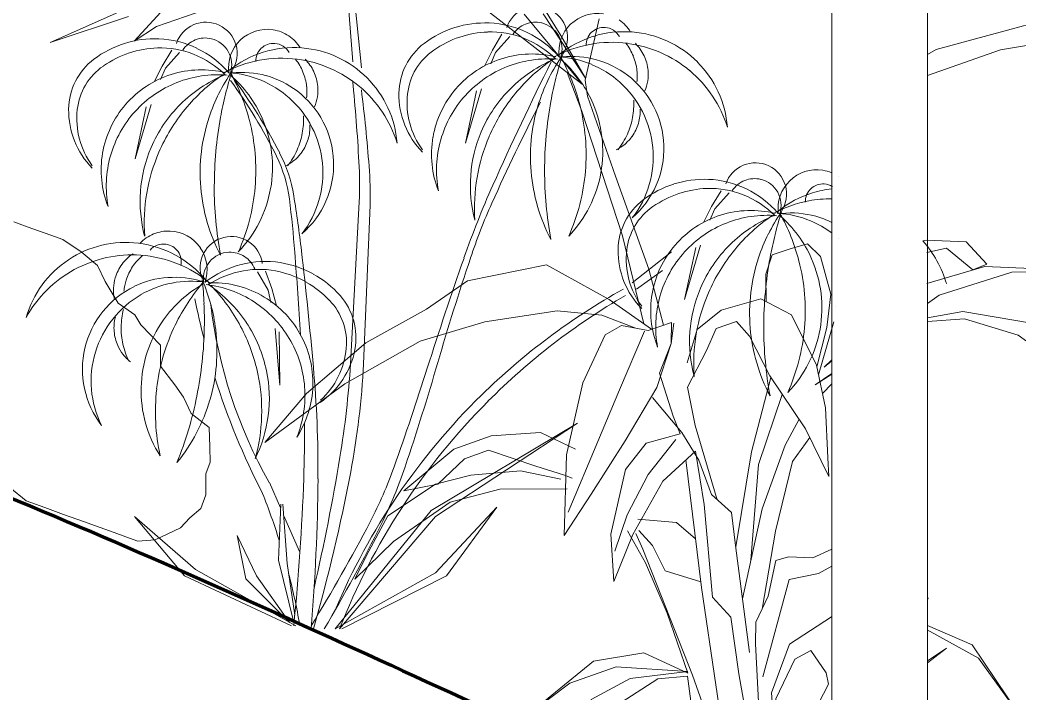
# Model space of a CAD drawing. Header units: millimetres. Extents: x 0 to 77.1, y -22.3 to 58.9.
# Drawn here: x 11.41 to 12.546, y -9.793 to -9.027 of the extents above; entities that cross this region are included whole.
import ezdxf

# ---------------------------------------------------------------- set-up
doc = ezdxf.new("R2010")
doc.units = ezdxf.units.MM
doc.linetypes.add('0', pattern=[0])
for name, color, linetype, lineweight in [('0.1normal', 7, 'Continuous', 15), ('01 TERRENO', 7, 'Continuous', 140), ('01 Vegetacion 2', 253, 'Continuous', 9), ('01 Vegetación 1', 251, 'Continuous', 9)]:
    doc.layers.add(name, color=color, linetype=linetype, lineweight=lineweight)

msp = doc.modelspace()

# ---------------------------------------------------------------- linework, layer by layer
at = {"layer": '0.1normal'}
for p, q in [((12.4418, -10.0333), (12.4418, -5.7958)), ((12.3329, -10.0333), (12.3329, -5.8256))]:
    msp.add_line(p, q, dxfattribs=at)
at = {"layer": '01 TERRENO'}
msp.add_spline([(2.0349, -6.7194), (2.587, -6.8733), (3.0603, -6.8996), (4.6612, -6.9971), (5.3035, -7.166), (6.1035, -7.3575), (6.4341, -7.4476), (6.7433, -7.6096), (7.3255, -8.1651), (7.7064, -8.4166), (8.7146, -8.582), (9.6013, -8.8878), (10.5403, -9.2488), (11.4492, -9.5917), (12.322, -9.9827), (13.562, -10.4339), (14.1158, -10.6023)], degree=3, dxfattribs=at)
at = {"layer": '01 Vegetacion 2', "linetype": '0'}
for p, q in [((11.7881, -9.0743), (11.7831, -9.0069)), ((11.7905, -9.0069), (11.798, -9.0814)), ((11.6074, -9.0321), (11.6074, -9.0321)), ((11.6364, -9.0327), (11.6364, -9.0327)), ((11.9434, -9.0302), (11.9434, -9.0302)), ((11.9847, -9.0314), (11.9847, -9.0314)), ((12.003, -9.0302), (12.003, -9.0302)), ((12.0359, -9.0317), (12.0359, -9.0317)), ((11.6978, -9.0379), (11.6978, -9.0379)), ((11.9042, -9.0354), (11.9042, -9.0354)), ((11.9416, -9.0405), (11.9416, -9.0405)), ((11.9578, -9.0431), (11.947, -9.0611)), ((11.9578, -9.0431), (11.9578, -9.0431)), ((11.9633, -9.0353), (11.9633, -9.0353)), ((11.9705, -9.0431), (11.9705, -9.0431)), ((11.9866, -9.041), (11.9866, -9.041)), ((12.031, -9.0372), (12.031, -9.0372)), ((12.0598, -9.0409), (12.0598, -9.0409)), ((12.0752, -9.0353), (12.0752, -9.0353)), ((12.0847, -9.0384), (12.0847, -9.0384)), ((12.1041, -9.0405), (12.1041, -9.0405)), ((12.1059, -9.0405), (12.1059, -9.0405)), ((11.5285, -9.0535), (11.5285, -9.0535)), ((11.5677, -9.0482), (11.5677, -9.0482)), ((11.5876, -9.0534), (11.5876, -9.0534)), ((11.609, -9.0495), (11.609, -9.0495)), ((11.6273, -9.0482), (11.6273, -9.0482)), ((11.6554, -9.0552), (11.6554, -9.0552)), ((11.6602, -9.0498), (11.6602, -9.0498)), ((11.6996, -9.0534), (11.6996, -9.0534)), ((11.7154, -9.0448), (11.7154, -9.0448)), ((11.8693, -9.0534), (11.8693, -9.0534)), ((11.9098, -9.0463), (11.9098, -9.0463)), ((11.9669, -9.0456), (11.9506, -9.0637)), ((11.9669, -9.0456), (11.9669, -9.0456)), ((11.9828, -9.0476), (11.9828, -9.0476)), ((12.0223, -9.0448), (12.0223, -9.0448)), ((12.0578, -9.0546), (12.0578, -9.0546)), ((12.0619, -9.0454), (12.0619, -9.0454)), ((12.0915, -9.0456), (12.0915, -9.0456)), ((12.0987, -9.0534), (12.0987, -9.0534)), ((12.1005, -9.0534), (12.1005, -9.0534)), ((12.1095, -9.0534), (12.1095, -9.0534)), ((11.5341, -9.0643), (11.5341, -9.0643)), ((11.5659, -9.0585), (11.5659, -9.0585)), ((11.5822, -9.0611), (11.5713, -9.0792)), ((11.5912, -9.0637), (11.575, -9.0818)), ((11.5822, -9.0611), (11.5822, -9.0611)), ((11.5912, -9.0637), (11.5912, -9.0637)), ((11.5948, -9.0611), (11.5948, -9.0611)), ((11.6071, -9.0657), (11.6071, -9.0657)), ((11.611, -9.0591), (11.611, -9.0591)), ((11.6466, -9.0629), (11.6466, -9.0629)), ((11.6842, -9.0589), (11.6842, -9.0589)), ((11.6863, -9.0635), (11.6863, -9.0635)), ((11.709, -9.0565), (11.709, -9.0565)), ((11.7158, -9.0637), (11.7158, -9.0637)), ((11.7285, -9.0585), (11.7285, -9.0585)), ((11.7303, -9.0585), (11.7303, -9.0585)), ((11.8802, -9.0611), (11.8802, -9.0611)), ((11.947, -9.0611), (11.938, -9.0792)), ((11.9506, -9.0637), (11.9452, -9.0766)), ((12.0229, -9.0663), (12.0229, -9.0663)), ((12.0265, -9.0663), (12.0265, -9.0663)), ((12.0536, -9.056), (12.0536, -9.056)), ((11.4937, -9.0714), (11.4937, -9.0714)), ((11.6779, -9.074), (11.6779, -9.074)), ((11.6821, -9.0727), (11.6821, -9.0727)), ((11.7231, -9.0714), (11.7231, -9.0714)), ((11.7249, -9.0714), (11.7249, -9.0714)), ((11.7339, -9.0714), (11.7339, -9.0714)), ((11.7881, -9.0743), (11.7881, -9.0743)), ((11.9572, -9.0709), (11.9572, -9.0709)), ((12.0139, -9.0743), (12.0139, -9.0743)), ((12.0156, -9.0714), (12.0156, -9.0714)), ((12.0174, -9.0689), (12.0174, -9.0689)), ((12.0174, -9.0714), (12.0174, -9.0714)), ((12.0192, -9.0689), (12.0192, -9.0689)), ((12.0192, -9.0714), (12.0192, -9.0714)), ((12.021, -9.0714), (12.021, -9.0714)), ((12.0229, -9.0689), (12.0229, -9.0689)), ((12.0229, -9.0689), (12.0229, -9.0689)), ((12.0229, -9.0689), (12.0229, -9.0689)), ((12.0247, -9.0689), (12.0247, -9.0689)), ((12.0247, -9.0689), (12.0247, -9.0689)), ((12.0247, -9.0714), (12.0247, -9.0714)), ((12.0265, -9.0689), (12.0265, -9.0689)), ((12.0266, -9.0671), (12.0266, -9.0671)), ((12.0266, -9.0671), (12.0266, -9.0671)), ((12.0596, -9.0773), (12.0596, -9.0773)), ((12.0655, -9.0721), (12.0655, -9.0721)), ((12.1072, -9.068), (12.1072, -9.068)), ((12.1195, -9.0676), (12.1195, -9.0676)), ((12.1802, -9.0746), (12.1802, -9.0746)), ((11.5045, -9.0792), (11.5045, -9.0792)), ((11.5713, -9.0792), (11.5623, -9.0973)), ((11.575, -9.0818), (11.5695, -9.0947)), ((11.5816, -9.0889), (11.5816, -9.0889)), ((11.64, -9.0895), (11.64, -9.0895)), ((11.6418, -9.0869), (11.6418, -9.0869)), ((11.6418, -9.0895), (11.6418, -9.0895)), ((11.6436, -9.0869), (11.6436, -9.0869)), ((11.6436, -9.0895), (11.6436, -9.0895)), ((11.6454, -9.0895), (11.6454, -9.0895)), ((11.6472, -9.0844), (11.6472, -9.0844)), ((11.6472, -9.0869), (11.6472, -9.0869)), ((11.6472, -9.0869), (11.6472, -9.0869)), ((11.6472, -9.0869), (11.6472, -9.0869)), ((11.649, -9.0869), (11.649, -9.0869)), ((11.649, -9.0869), (11.649, -9.0869)), ((11.649, -9.0895), (11.649, -9.0895)), ((11.6508, -9.0844), (11.6508, -9.0844)), ((11.6508, -9.0869), (11.6508, -9.0869)), ((11.6509, -9.0852), (11.6509, -9.0852)), ((11.6509, -9.0852), (11.6509, -9.0852)), ((11.7316, -9.086), (11.7316, -9.086)), ((11.7439, -9.0857), (11.7439, -9.0857)), ((11.9638, -9.0798), (11.9638, -9.0798)), ((12.1005, -9.0895), (12.1005, -9.0895)), ((12.1113, -9.0844), (12.1113, -9.0844)), ((12.124, -9.0844), (12.124, -9.0844)), ((12.1714, -9.0845), (12.1714, -9.0845)), ((11.5882, -9.0979), (11.5882, -9.0979)), ((11.6491, -9.0955), (11.6491, -9.0955)), ((11.6515, -9.092), (11.6515, -9.092)), ((11.6839, -9.0954), (11.6839, -9.0954)), ((11.6898, -9.0902), (11.6898, -9.0902)), ((11.7881, -9.0955), (11.7881, -9.0955)), ((11.8045, -9.0927), (11.8045, -9.0927)), ((12.0116, -9.0923), (12.0116, -9.0923)), ((12.0192, -9.0931), (12.0192, -9.0931)), ((12.0372, -9.0953), (12.0372, -9.0953)), ((12.0454, -9.094), (12.0454, -9.094)), ((12.0915, -9.0973), (12.0915, -9.0973)), ((12.1113, -9.0973), (12.1113, -9.0973)), ((12.1117, -9.0908), (12.1117, -9.0908)), ((12.1236, -9.0962), (12.1236, -9.0962)), ((11.6359, -9.1104), (11.6359, -9.1104)), ((11.6435, -9.1112), (11.6435, -9.1112)), ((11.6698, -9.112), (11.6698, -9.112)), ((11.7249, -9.1076), (11.7249, -9.1076)), ((11.7357, -9.1024), (11.7357, -9.1024)), ((11.736, -9.1089), (11.736, -9.1089)), ((11.7483, -9.1024), (11.7483, -9.1024)), ((11.7957, -9.1025), (11.7957, -9.1025)), ((11.798, -9.1062), (11.798, -9.1062)), ((11.8407, -9.1101), (11.8407, -9.1101)), ((11.8505, -9.1108), (11.8505, -9.1108)), ((11.9055, -9.105), (11.9055, -9.105)), ((11.9344, -9.105), (11.9163, -9.1669)), ((11.9289, -9.1076), (11.9163, -9.1669)), ((11.9289, -9.1076), (11.9289, -9.1076)), ((11.9344, -9.105), (11.9344, -9.105)), ((11.9678, -9.1046), (11.9678, -9.1046)), ((11.9733, -9.1102), (11.9733, -9.1102)), ((12.1204, -9.1076), (12.1204, -9.1076)), ((11.5298, -9.1231), (11.5298, -9.1231)), ((11.5587, -9.1231), (11.5406, -9.185)), ((11.5587, -9.1231), (11.5587, -9.1231)), ((11.5922, -9.1227), (11.5922, -9.1227)), ((11.6616, -9.1133), (11.6616, -9.1133)), ((11.7158, -9.1153), (11.7158, -9.1153)), ((11.7357, -9.1153), (11.7357, -9.1153)), ((11.7479, -9.1143), (11.7479, -9.1143)), ((11.9163, -9.1127), (11.9163, -9.1127)), ((12.0004, -9.1195), (12.0004, -9.1195)), ((12.0015, -9.1204), (12.0015, -9.1204)), ((12.0135, -9.1195), (12.0135, -9.1195)), ((12.0463, -9.1231), (12.0463, -9.1231)), ((12.0608, -9.1205), (12.0608, -9.1205)), ((12.1077, -9.1179), (12.1077, -9.1179)), ((11.465, -9.1282), (11.465, -9.1282)), ((11.4749, -9.1288), (11.4749, -9.1288)), ((11.5533, -9.1256), (11.5406, -9.185)), ((11.5406, -9.1308), (11.5406, -9.1308)), ((11.5533, -9.1256), (11.5533, -9.1256)), ((11.5976, -9.1283), (11.5976, -9.1283)), ((11.7447, -9.1256), (11.7447, -9.1256)), ((12.115, -9.1282), (12.115, -9.1282)), ((11.6247, -9.1375), (11.6247, -9.1375)), ((11.6378, -9.1375), (11.6378, -9.1375)), ((11.6707, -9.1411), (11.6707, -9.1411)), ((11.6851, -9.1386), (11.6851, -9.1386)), ((11.7321, -9.136), (11.7321, -9.136)), ((11.7393, -9.1463), (11.7393, -9.1463)), ((12.1064, -9.1377), (12.1064, -9.1377)), ((12.1131, -9.1445), (12.1131, -9.1445)), ((11.7307, -9.1558), (11.7307, -9.1558)), ((11.9344, -9.154), (11.9344, -9.154)), ((12.1005, -9.1566), (12.1005, -9.1566)), ((12.2143, -9.1489), (12.2143, -9.1489)), ((12.2143, -9.1489), (12.2143, -9.1489)), ((11.7374, -9.1625), (11.7374, -9.1625)), ((11.8386, -9.1669), (11.8386, -9.1669)), ((11.8386, -9.1669), (11.8386, -9.1669)), ((11.8794, -9.1603), (11.8794, -9.1603)), ((11.8883, -9.1633), (11.8883, -9.1633)), ((11.9434, -9.1592), (11.9434, -9.1592)), ((12.0957, -9.166), (12.0957, -9.166)), ((12.0979, -9.1681), (12.0979, -9.1681)), ((12.1059, -9.1592), (12.1059, -9.1592)), ((11.5037, -9.1784), (11.5037, -9.1784)), ((11.5587, -9.1721), (11.5587, -9.1721)), ((11.5677, -9.1773), (11.5677, -9.1773)), ((11.705, -9.1782), (11.705, -9.1782)), ((11.7249, -9.1747), (11.7249, -9.1747)), ((11.7303, -9.1773), (11.7303, -9.1773)), ((11.8675, -9.1747), (11.8675, -9.1747)), ((11.8675, -9.1773), (11.8675, -9.1773)), ((12.0879, -9.1747), (12.0879, -9.1747)), ((12.0897, -9.1747), (12.0897, -9.1747)), ((12.1293, -9.1718), (12.1293, -9.1718)), ((12.142, -9.1695), (12.142, -9.1695)), ((11.5126, -9.1814), (11.5126, -9.1814)), ((11.7015, -9.1819), (11.7015, -9.1819)), ((11.72, -9.184), (11.72, -9.184)), ((11.7222, -9.1861), (11.7222, -9.1861)), ((11.7537, -9.1899), (11.7537, -9.1899)), ((11.7663, -9.1876), (11.7663, -9.1876)), ((11.7952, -9.1882), (11.7952, -9.1882)), ((11.4919, -9.1927), (11.4919, -9.1927)), ((11.4919, -9.1953), (11.4919, -9.1953)), ((11.7122, -9.1927), (11.7122, -9.1927)), ((11.714, -9.1927), (11.714, -9.1927)), ((11.8067, -9.1932), (11.8067, -9.1932)), ((11.991, -9.1993), (11.991, -9.1993)), ((12.0063, -9.198), (12.0063, -9.198)), ((12.0527, -9.199), (12.0527, -9.199)), ((12.0704, -9.2007), (12.0704, -9.2007)), ((12.2322, -9.1921), (12.2322, -9.1921)), ((12.2613, -9.1927), (12.2613, -9.1927)), ((12.3227, -9.1979), (12.3227, -9.1979)), ((11.9223, -9.2038), (11.9223, -9.2038)), ((11.9295, -9.206), (11.9295, -9.206)), ((12.1534, -9.2135), (12.1534, -9.2135)), ((12.1926, -9.2082), (12.1926, -9.2082)), ((12.2125, -9.2134), (12.2125, -9.2134)), ((12.2339, -9.2095), (12.2339, -9.2095)), ((12.2522, -9.2082), (12.2522, -9.2082)), ((12.2851, -9.2098), (12.2851, -9.2098)), ((12.3245, -9.2134), (12.3245, -9.2134)), ((12.3403, -9.2048), (12.3403, -9.2048)), ((11.5467, -9.2218), (11.5467, -9.2218)), ((11.5539, -9.224), (11.5539, -9.224)), ((11.6153, -9.2174), (11.6153, -9.2174)), ((11.6306, -9.2161), (11.6306, -9.2161)), ((11.6771, -9.217), (11.6771, -9.217)), ((11.6947, -9.2188), (11.6947, -9.2188)), ((11.8856, -9.2211), (11.8856, -9.2211)), ((11.8856, -9.2211), (11.8856, -9.2211)), ((11.9475, -9.2148), (11.9475, -9.2148)), ((12.159, -9.2244), (12.159, -9.2244)), ((12.1908, -9.2186), (12.1908, -9.2186)), ((12.2071, -9.2211), (12.1962, -9.2392)), ((12.2161, -9.2237), (12.1999, -9.2418)), ((12.2071, -9.2211), (12.2071, -9.2211)), ((12.2161, -9.2237), (12.2161, -9.2237)), ((12.2197, -9.2211), (12.2197, -9.2211)), ((12.232, -9.2257), (12.232, -9.2257)), ((12.2359, -9.2191), (12.2359, -9.2191)), ((12.2715, -9.2229), (12.2715, -9.2229)), ((12.2803, -9.2153), (12.2803, -9.2153)), ((12.3091, -9.2189), (12.3091, -9.2189)), ((12.3112, -9.2235), (12.3112, -9.2235)), ((12.3339, -9.2165), (12.3339, -9.2165)), ((11.7161, -9.2303), (11.7161, -9.2303)), ((11.721, -9.2268), (11.721, -9.2268)), ((11.7856, -9.4183), (11.7955, -9.2339)), ((11.9465, -9.2352), (11.9465, -9.2352)), ((12.1186, -9.2315), (12.1186, -9.2315)), ((12.3028, -9.234), (12.3028, -9.234)), ((12.307, -9.2327), (12.307, -9.2327)), ((11.5099, -9.2392), (11.5099, -9.2392)), ((11.5099, -9.2392), (11.5099, -9.2392)), ((11.8079, -9.2374), (11.8005, -9.4183)), ((11.8079, -9.2374), (11.8079, -9.2374)), ((12.1294, -9.2392), (12.1294, -9.2392)), ((12.1962, -9.2392), (12.1872, -9.2573)), ((12.1999, -9.2418), (12.1944, -9.2547)), ((12.2667, -9.2469), (12.2667, -9.2469)), ((12.2685, -9.2469), (12.2685, -9.2469)), ((12.2721, -9.2444), (12.2721, -9.2444)), ((12.2721, -9.2469), (12.2721, -9.2469)), ((12.2721, -9.2469), (12.2721, -9.2469)), ((12.2721, -9.2469), (12.2721, -9.2469)), ((12.2739, -9.2469), (12.2739, -9.2469)), ((12.2739, -9.2469), (12.2739, -9.2469)), ((12.2757, -9.2444), (12.2757, -9.2444)), ((12.2757, -9.2469), (12.2757, -9.2469)), ((12.2758, -9.2452), (12.2758, -9.2452)), ((12.2758, -9.2452), (12.2758, -9.2452)), ((11.9271, -9.2547), (11.9271, -9.2547)), ((11.9271, -9.2547), (11.9271, -9.2547)), ((12.1059, -9.2521), (12.1059, -9.2521)), ((12.1059, -9.2521), (12.1059, -9.2521)), ((12.2065, -9.2489), (12.2065, -9.2489)), ((12.2131, -9.2579), (12.2131, -9.2579)), ((12.2649, -9.2495), (12.2649, -9.2495)), ((12.2667, -9.2495), (12.2667, -9.2495)), ((12.2685, -9.2495), (12.2685, -9.2495)), ((12.2703, -9.2495), (12.2703, -9.2495)), ((12.2739, -9.2495), (12.2739, -9.2495)), ((12.3088, -9.2554), (12.3088, -9.2554)), ((12.3147, -9.2502), (12.3147, -9.2502)), ((11.5617, -9.2704), (11.5617, -9.2704)), ((11.5804, -9.2671), (11.5804, -9.2671)), ((11.7303, -9.2702), (11.7303, -9.2702)), ((11.7303, -9.2702), (11.7303, -9.2702)), ((12.2608, -9.2704), (12.2608, -9.2704)), ((12.2684, -9.2712), (12.2684, -9.2712)), ((11.5444, -9.2809), (11.5444, -9.2809)), ((11.5462, -9.2812), (11.5462, -9.2812)), ((11.5515, -9.2728), (11.5515, -9.2728)), ((11.5515, -9.2728), (11.5515, -9.2728)), ((11.5755, -9.2819), (11.5755, -9.2819)), ((11.6416, -9.2742), (11.6416, -9.2742)), ((11.6701, -9.2794), (11.6701, -9.2794)), ((12.0135, -9.2765), (12.0135, -9.2765)), ((12.0135, -9.2765), (12.0135, -9.2765)), ((12.0337, -9.2728), (12.0337, -9.2728)), ((12.0337, -9.2728), (12.0337, -9.2728)), ((12.2171, -9.2827), (12.2171, -9.2827)), ((12.2865, -9.2733), (12.2865, -9.2733)), ((12.2947, -9.272), (12.2947, -9.272)), ((12.3407, -9.2753), (12.3407, -9.2753)), ((11.5383, -9.2928), (11.5383, -9.2928)), ((11.5576, -9.2888), (11.5576, -9.2888)), ((11.5657, -9.2831), (11.5657, -9.2831)), ((11.5895, -9.2904), (11.5895, -9.2904)), ((11.6148, -9.2862), (11.6148, -9.2862)), ((11.6185, -9.2925), (11.6185, -9.2925)), ((11.6474, -9.2912), (11.6474, -9.2912)), ((11.658, -9.2908), (11.658, -9.2908)), ((11.658, -9.2908), (11.658, -9.2908)), ((11.7222, -9.2911), (11.7222, -9.2911)), ((11.7298, -9.2894), (11.7298, -9.2894)), ((12.0899, -9.2882), (12.0899, -9.2882)), ((12.0998, -9.2889), (12.0998, -9.2889)), ((12.1058, -9.3261), (12.1505, -9.2906)), ((12.1547, -9.2831), (12.1547, -9.2831)), ((12.1836, -9.2831), (12.1655, -9.345)), ((12.1782, -9.2857), (12.1655, -9.345)), ((12.1655, -9.2908), (12.1655, -9.2908)), ((12.1782, -9.2857), (12.1782, -9.2857)), ((12.1836, -9.2831), (12.1836, -9.2831)), ((12.2225, -9.2883), (12.2225, -9.2883)), ((11.4649, -9.2996), (11.4649, -9.2996)), ((11.5257, -9.3048), (11.5257, -9.3048)), ((11.5472, -9.2946), (11.5472, -9.2946)), ((11.5489, -9.295), (11.5489, -9.295)), ((11.5866, -9.2945), (11.5866, -9.2945)), ((11.5888, -9.3043), (11.5888, -9.3043)), ((11.6256, -9.3017), (11.6256, -9.3017)), ((11.6378, -9.2946), (11.6378, -9.2946)), ((11.6378, -9.2946), (11.6378, -9.2946)), ((11.6613, -9.3051), (11.6613, -9.3051)), ((11.6651, -9.2961), (11.6651, -9.2961)), ((11.6853, -9.3041), (11.6853, -9.3041)), ((11.7058, -9.303), (11.7058, -9.303)), ((11.9147, -9.2977), (11.9147, -9.2977)), ((11.9221, -9.2977), (11.9221, -9.2977)), ((12.2496, -9.2975), (12.2496, -9.2975)), ((12.2627, -9.2975), (12.2627, -9.2975)), ((12.2956, -9.3011), (12.2956, -9.3011)), ((12.31, -9.2986), (12.31, -9.2986)), ((11.4715, -9.311), (11.4715, -9.311)), ((11.5377, -9.3076), (11.5377, -9.3076)), ((11.5927, -9.3064), (11.5927, -9.3064)), ((11.6637, -9.3123), (11.6637, -9.3123)), ((11.6767, -9.3103), (11.6767, -9.3103)), ((11.6797, -9.3135), (11.6797, -9.3135)), ((11.6797, -9.3135), (11.6921, -9.3344)), ((11.6891, -9.3128), (11.6891, -9.3128)), ((11.6891, -9.3128), (11.6961, -9.3326)), ((11.7055, -9.3135), (11.7055, -9.3135)), ((12.1108, -9.3332), (12.1405, -9.3119)), ((11.518, -9.3203), (11.518, -9.3203)), ((11.5304, -9.3228), (11.5304, -9.3228)), ((11.5778, -9.3199), (11.5778, -9.3199)), ((11.5826, -9.3262), (11.5826, -9.3262)), ((11.6167, -9.3245), (11.6167, -9.3245)), ((11.6169, -9.3227), (11.6169, -9.3227)), ((11.6169, -9.3227), (11.6169, -9.3227)), ((11.6172, -9.3219), (11.6172, -9.3219)), ((11.6179, -9.3273), (11.6179, -9.3273)), ((11.6185, -9.3248), (11.6185, -9.3248)), ((11.6185, -9.3248), (11.6185, -9.3248)), ((11.6202, -9.3252), (11.6202, -9.3252)), ((11.6202, -9.3252), (11.6202, -9.3252)), ((11.6202, -9.3252), (11.6202, -9.3252)), ((11.6207, -9.3226), (11.6207, -9.3226)), ((11.6215, -9.3281), (11.6215, -9.3281)), ((11.6238, -9.3259), (11.6238, -9.3259)), ((11.6255, -9.3262), (11.6255, -9.3262)), ((12.1058, -9.3261), (12.1058, -9.3261)), ((12.4635, -9.327), (12.4635, -9.327)), ((12.4635, -9.327), (12.4635, -9.327)), ((11.5161, -9.332), (11.5161, -9.332)), ((11.5279, -9.3355), (11.5279, -9.3355)), ((11.5288, -9.3291), (11.5288, -9.3291)), ((11.54, -9.33), (11.54, -9.33)), ((11.5473, -9.3394), (11.5473, -9.3394)), ((11.6233, -9.3284), (11.6233, -9.3284)), ((11.625, -9.3288), (11.625, -9.3288)), ((11.6268, -9.3291), (11.6268, -9.3291)), ((11.6921, -9.3344), (11.6948, -9.3482)), ((11.6961, -9.3326), (11.7014, -9.3521)), ((12.0959, -9.3332), (12.0959, -9.3332)), ((12.1108, -9.3332), (12.1108, -9.3332)), ((12.1286, -9.3384), (12.1286, -9.3384)), ((12.1836, -9.3321), (12.1836, -9.3321)), ((12.1926, -9.3373), (12.1926, -9.3373)), ((11.517, -9.3438), (11.517, -9.3438)), ((11.5931, -9.3453), (11.5931, -9.3453)), ((11.6009, -9.3482), (11.6009, -9.3482)), ((11.619, -9.3496), (11.619, -9.3496)), ((11.6266, -9.3504), (11.6266, -9.3504)), ((11.6759, -9.3476), (11.6759, -9.3476)), ((11.6841, -9.3401), (11.6841, -9.3401)), ((12.0983, -9.3403), (12.0983, -9.3403)), ((12.1375, -9.3414), (12.1375, -9.3414)), ((11.5273, -9.3564), (11.5273, -9.3564)), ((12.1168, -9.3528), (12.1168, -9.3528)), ((12.1168, -9.3553), (12.1168, -9.3553)), ((12.3371, -9.3528), (12.3371, -9.3528)), ((11.5182, -9.3651), (11.5182, -9.3651)), ((11.5728, -9.3682), (11.5728, -9.3682)), ((11.5865, -9.3736), (11.5865, -9.3736)), ((11.6671, -9.3711), (11.6671, -9.3711)), ((11.5168, -9.3814), (11.5168, -9.3814)), ((11.5247, -9.3761), (11.5247, -9.3761)), ((11.6194, -9.3766), (11.6194, -9.3766)), ((11.6322, -9.3792), (11.6322, -9.3792)), ((11.6606, -9.3755), (11.6606, -9.3755)), ((11.6998, -9.3781), (11.6998, -9.3781)), ((11.6998, -9.3781), (11.7052, -9.4424)), ((11.7046, -9.3817), (11.7046, -9.3817)), ((11.7046, -9.3817), (11.7052, -9.4424)), ((12.1716, -9.3818), (12.1716, -9.3818)), ((12.1788, -9.384), (12.1788, -9.384)), ((12.2402, -9.3774), (12.2402, -9.3774)), ((12.2555, -9.3761), (12.2555, -9.3761)), ((12.3019, -9.3771), (12.3019, -9.3771)), ((12.3196, -9.3788), (12.3196, -9.3788)), ((11.5267, -9.3958), (11.5267, -9.3958)), ((12.0111, -9.3881), (12.0111, -9.3881)), ((12.0162, -9.3955), (12.0162, -9.3955)), ((11.4835, -9.4002), (11.4835, -9.4002)), ((11.4955, -9.405), (11.4955, -9.405)), ((11.5209, -9.3972), (11.5209, -9.3972)), ((11.527, -9.4075), (11.527, -9.4075)), ((11.5296, -9.4059), (11.5296, -9.4059)), ((12.1348, -9.3992), (12.1348, -9.3992)), ((12.1348, -9.3992), (12.1348, -9.3992)), ((11.5337, -9.4156), (11.5337, -9.4156)), ((11.5355, -9.416), (11.5355, -9.416)), ((11.7856, -9.4183), (11.7856, -9.4183)), ((11.8849, -9.4166), (11.8849, -9.4166)), ((11.6802, -9.4295), (11.6802, -9.4295)), ((11.6901, -9.4262), (11.6901, -9.4262)), ((11.7434, -9.4219), (11.7434, -9.4219)), ((11.8729, -9.4231), (11.8729, -9.4231)), ((12.1764, -9.4328), (12.1764, -9.4328)), ((12.1764, -9.4328), (12.1764, -9.4328)), ((11.5475, -9.445), (11.5475, -9.445)), ((11.5652, -9.4468), (11.5652, -9.4468)), ((12.2829, -9.4508), (12.2829, -9.4508)), ((12.2829, -9.4508), (12.2829, -9.4508)), ((11.6109, -9.455), (11.6109, -9.455)), ((11.6256, -9.4594), (11.6256, -9.4594)), ((11.9345, -9.4538), (11.9345, -9.4538)), ((11.942, -9.4609), (11.942, -9.4609)), ((12.2627, -9.4546), (12.2627, -9.4546)), ((12.2627, -9.4546), (12.2627, -9.4546)), ((11.6845, -9.4781), (11.6845, -9.4781)), ((11.692, -9.4773), (11.692, -9.4773)), ((11.8774, -9.585), (12.0437, -9.4857)), ((12.0437, -9.4857), (11.8824, -9.5921)), ((11.7736, -9.5244), (11.7736, -9.5244)), ((11.7858, -9.541), (11.7858, -9.541)), ((11.8352, -9.5354), (11.8352, -9.5354)), ((11.8476, -9.5354), (11.8476, -9.5354)), ((11.7324, -9.5485), (11.7324, -9.5485)), ((11.7486, -9.5489), (11.7486, -9.5489)), ((11.7037, -9.6418), (11.7062, -9.5779)), ((11.7086, -9.5779), (11.7086, -9.5779)), ((11.7086, -9.5779), (11.7136, -9.6453)), ((11.8392, -9.5679), (11.8392, -9.5679)), ((11.7682, -9.7198), (11.8774, -9.585)), ((11.8442, -9.5817), (11.8442, -9.5817)), ((11.8824, -9.656), (11.9519, -9.5815)), ((11.9519, -9.5815), (11.8948, -9.6595)), ((11.9519, -9.5815), (11.9519, -9.5815)), ((11.5969, -9.6595), (11.5398, -9.5921)), ((11.5398, -9.5921), (11.6093, -9.6524)), ((11.8824, -9.5921), (11.7732, -9.7198)), ((11.808, -9.598), (11.808, -9.598)), ((11.8207, -9.6003), (11.8207, -9.6003)), ((11.6565, -9.6134), (11.6565, -9.6134)), ((11.6565, -9.6134), (11.6788, -9.6595)), ((11.6664, -9.6631), (11.6565, -9.6134)), ((11.721, -9.7127), (11.7037, -9.6418)), ((11.7136, -9.6453), (11.7222, -9.7041)), ((11.6093, -9.6524), (11.7235, -9.7163)), ((11.7682, -9.7198), (11.8824, -9.656)), ((11.7186, -9.7163), (11.5969, -9.6595)), ((11.7161, -9.7127), (11.6664, -9.6631)), ((11.6788, -9.6595), (11.7161, -9.7127)), ((11.8948, -9.6595), (11.7757, -9.7198)), ((11.7682, -9.6986), (11.7682, -9.6986)), ((11.7161, -9.7127), (11.7161, -9.7127)), ((11.721, -9.7127), (11.721, -9.7127)), ((11.7186, -9.7163), (11.7186, -9.7163)), ((11.721, -9.7163), (11.721, -9.7163)), ((11.7409, -9.7163), (11.7409, -9.7163)), ((11.7409, -9.7198), (11.7409, -9.7198)), ((11.7434, -9.7198), (11.7434, -9.7198)), ((11.7558, -9.7198), (11.7558, -9.7198)), ((11.7682, -9.7198), (11.7682, -9.7198)), ((11.7682, -9.7198), (11.7682, -9.7198)), ((11.7732, -9.7198), (11.7732, -9.7198))]:
    msp.add_line(p, q, dxfattribs=at)
at = {"layer": '01 Vegetacion 2'}
for p, q in [((11.6933, -9.5533), (11.706, -9.5822)), ((11.7095, -9.5903), (11.7281, -9.6325))]:
    msp.add_line(p, q, dxfattribs=at)
at = {"layer": '01 Vegetacion 2', "linetype": '0'}
for centre, radius, start, end in [((11.9969, -9.0467), 0.0355, 112.9588, 161.2236), ((11.9969, -9.0467), 0.0354, 15.5778, 64.721), ((12.0665, -9.0633), 0.044, 80.956, 134.1219), ((11.6212, -9.0648), 0.0355, 112.9415, 161.226), ((11.6212, -9.0648), 0.0355, 64.6882, 112.9614), ((11.6212, -9.0648), 0.0354, 15.5756, 64.7155), ((11.9389, -9.1461), 0.116, 87.7805, 107.4142), ((11.9392, -9.1384), 0.1083, 64.0304, 87.7838), ((11.9959, -9.0596), 0.0303, 111.6649, 146.9445), ((11.9958, -9.0596), 0.0303, 76.3475, 111.6389), ((11.9959, -9.0596), 0.0303, 29.2579, 76.3733), ((12.0665, -9.0633), 0.044, 134.1289, 187.2861), ((12.0665, -9.0633), 0.044, 31.2066, 56.0931), ((11.6908, -9.0814), 0.044, 80.9497, 134.1151), ((11.6908, -9.0814), 0.044, 56.1095, 80.9393), ((11.9382, -9.1439), 0.1137, 107.3956, 127.2433), ((11.9457, -9.153), 0.1126, 92.1065, 108.5939), ((11.9453, -9.1416), 0.1012, 68.2555, 92.0972), ((11.9369, -9.1432), 0.1136, 40.8402, 64.0379), ((11.9968, -9.0467), 0.0356, 326.657, 15.5885), ((12.0738, -9.0555), 0.0203, 133.5942, 181.2236), ((12.0738, -9.0555), 0.0203, 85.9951, 133.5851), ((12.0969, -9.1579), 0.1178, 85.5878, 107.2622), ((12.0738, -9.0555), 0.0203, 57.5715, 85.9491), ((12.0737, -9.0556), 0.0203, 29.2355, 57.4932), ((12.0969, -9.1579), 0.1178, 44.9941, 85.5883), ((11.5625, -9.1619), 0.1136, 107.3847, 127.2556), ((11.5633, -9.1641), 0.116, 87.7874, 107.4221), ((11.5635, -9.1565), 0.1084, 64.0364, 87.7777), ((11.6202, -9.0777), 0.0303, 111.6754, 146.9153), ((11.6202, -9.0776), 0.0303, 76.3815, 111.6734), ((11.6202, -9.0776), 0.0303, 29.2579, 76.3845), ((11.6908, -9.0813), 0.044, 134.1102, 187.2997), ((11.6212, -9.0648), 0.0355, 326.609, 15.6136), ((11.6981, -9.0736), 0.0202, 85.9451, 133.6513), ((11.6981, -9.0737), 0.0203, 57.609, 85.8808), ((11.6908, -9.0814), 0.0441, 31.2212, 56.0335), ((11.9133, -9.1112), 0.0726, 127.2221, 179.1601), ((11.9475, -9.1584), 0.1183, 108.5659, 124.6701), ((11.942, -9.1498), 0.1101, 45.419, 68.2642), ((12.0829, -9.1898), 0.1375, 100.5554, 118.4492), ((11.9959, -9.0596), 0.0303, 342.0994, 29.2557), ((12.0969, -9.1579), 0.1178, 107.2597, 128.9283), ((12.083, -9.1898), 0.1376, 82.6774, 100.5643), ((12.0511, -9.0909), 0.0607, 22.2498, 38.2566), ((12.083, -9.1898), 0.1375, 49.9865, 82.6686), ((12.0743, -9.0887), 0.0499, 25.0704, 45.0978), ((11.5719, -9.1766), 0.1185, 108.577, 124.6595), ((11.57, -9.1709), 0.1124, 92.0679, 108.591), ((11.5696, -9.1596), 0.1011, 68.2576, 92.1005), ((11.5663, -9.168), 0.1101, 45.4278, 68.2613), ((11.5612, -9.1612), 0.1136, 40.8328, 64.0331), ((11.6202, -9.0776), 0.0303, 342.0978, 29.2426), ((11.7212, -9.1759), 0.1177, 107.2598, 128.9438), ((11.6981, -9.0736), 0.0202, 133.6129, 181.2659), ((11.7212, -9.1759), 0.1177, 85.5715, 107.2552), ((11.6981, -9.0736), 0.0203, 29.236, 57.573), ((11.7212, -9.176), 0.1178, 44.9915, 85.5834), ((11.9199, -9.1185), 0.0698, 124.6642, 173.6406), ((11.9918, -9.1796), 0.1141, 76.0572, 107.6127), ((11.5376, -9.1293), 0.0726, 127.2021, 179.1675), ((11.7073, -9.2079), 0.1376, 100.5623, 118.4504), ((11.7073, -9.2079), 0.1376, 82.6709, 100.5584), ((11.6755, -9.1089), 0.0605, 22.2091, 38.2584), ((11.7073, -9.2079), 0.1376, 49.9965, 82.6689), ((11.6987, -9.1067), 0.0498, 25.0473, 45.116), ((11.9918, -9.1795), 0.114, 107.6189, 139.1847), ((14.9532, -10.55), 3.2889, 153.34, 156.0488), ((12.0104, -9.1979), 0.1269, 85.1766, 111.5206), ((12.0775, -9.215), 0.1556, 112.7085, 134.8265), ((12.1312, -9.2402), 0.2045, 124.4048, 140.539), ((12.192, -9.1826), 0.2018, 145.0945, 153.4349), ((12.4408, -9.1986), 0.4346, 162.3911, 165.9507), ((12.0161, -9.1825), 0.1139, 67.5431, 86.577), ((11.8242, -9.1806), 0.2295, 21.8268, 29.1315), ((11.9336, -9.1764), 0.1389, 36.374, 49.0352), ((12.0373, -9.173), 0.1047, 74.4267, 95.9612), ((12.0161, -9.1824), 0.1137, 48.4734, 67.528), ((12.0373, -9.1732), 0.1049, 52.9051, 74.4054), ((12.0513, -9.0908), 0.0604, 6.1173, 22.1857), ((12.0743, -9.0886), 0.0499, 4.9343, 24.9693), ((12.0968, -9.1579), 0.1178, 4.4053, 44.9814), ((11.5442, -9.1366), 0.0698, 124.6795, 173.6348), ((11.6161, -9.1976), 0.1141, 107.6213, 139.1745), ((11.6161, -9.1975), 0.114, 76.0423, 107.6233), ((11.6347, -9.216), 0.1269, 85.1884, 111.5138), ((11.7017, -9.2329), 0.1554, 112.698, 134.8385), ((11.7555, -9.2582), 0.2045, 124.403, 140.5405), ((11.8165, -9.2007), 0.2019, 145.1023, 153.4355), ((12.0652, -9.2167), 0.4347, 162.3909, 165.9502), ((11.6404, -9.2004), 0.1137, 67.5219, 86.5844), ((11.4485, -9.1987), 0.2296, 21.8273, 29.1305), ((11.5578, -9.1946), 0.1391, 36.3776, 49.0206), ((11.6617, -9.191), 0.1046, 74.4053, 95.9709), ((11.6753, -9.1089), 0.0607, 6.1694, 22.1589), ((11.6986, -9.1067), 0.0499, 4.9311, 24.9736), ((12.0103, -9.1978), 0.1268, 111.5036, 137.859), ((12.0373, -9.173), 0.1047, 1.9152, 52.8751), ((12.051, -9.0909), 0.0607, 0.0464, 6.1463), ((12.0746, -9.0885), 0.0496, 351.1435, 4.8494), ((12.083, -9.1898), 0.1375, 17.323, 50.0049), ((11.6348, -9.2161), 0.127, 111.5147, 137.8324), ((11.1633, -9.4495), 0.601, 26.4405, 36.0789), ((11.1318, -9.4738), 0.645, 27.2817, 36.3024), ((11.6403, -9.2006), 0.1139, 48.4899, 67.5194), ((11.6616, -9.1912), 0.1049, 52.8989, 74.3958), ((9.7985, -9.2953), 1.9995, 3.0706, 5.7338), ((11.7211, -9.176), 0.1178, 4.4063, 44.9789), ((12.1927, -9.1828), 0.2024, 153.4505, 161.7621), ((12.4329, -9.1967), 0.4265, 165.937, 169.564), ((11.826, -9.1798), 0.2275, 14.4335, 21.8036), ((11.9334, -9.1765), 0.1391, 23.7257, 36.3658), ((12.0161, -9.1824), 0.1137, 5.3296, 48.4658), ((12.051, -9.0907), 0.0607, 353.849, 359.9442), ((12.074, -9.0884), 0.0502, 337.547, 351.0881), ((11.8163, -9.2006), 0.2017, 153.4249, 161.7695), ((12.0621, -9.2158), 0.4315, 165.9685, 169.5535), ((11.5576, -9.1946), 0.1393, 23.7412, 36.3657), ((11.6616, -9.1911), 0.1047, 1.9191, 52.8754), ((11.6769, -9.1089), 0.0592, 0.0048, 6.2658), ((11.6767, -9.1088), 0.0593, 353.7318, 359.9738), ((11.6988, -9.1066), 0.0497, 351.1583, 4.8441), ((11.7072, -9.2079), 0.1377, 17.3252, 49.9797), ((10.0259, -9.3282), 1.7859, 4.3323, 7.14), ((11.9345, -9.1115), 0.0939, 179.1687, 224.4769), ((11.9411, -9.1209), 0.0912, 173.6502, 216.1784), ((11.9918, -9.1795), 0.114, 139.1874, 170.2924), ((12.0772, -9.2148), 0.1553, 134.8037, 156.9673), ((12.1314, -9.2403), 0.2047, 140.5402, 156.6597), ((11.6161, -9.1976), 0.1141, 139.1885, 170.2888), ((11.7018, -9.233), 0.1555, 134.8219, 156.9546), ((11.45, -9.1979), 0.2279, 14.4367, 21.795), ((11.6404, -9.2005), 0.1137, 5.3295, 48.4736), ((11.6983, -9.1065), 0.0502, 337.5466, 351.0779), ((12.0104, -9.1979), 0.127, 137.8454, 164.1829), ((14.2137, -10.2508), 2.4843, 152.933, 155.8706), ((12.192, -9.1826), 0.2018, 161.7767, 184.7649), ((12.4386, -9.198), 0.4323, 169.5377, 180.0045), ((11.8257, -9.1798), 0.2278, 355.1723, 14.4227), ((11.9335, -9.1764), 0.139, 349.9156, 23.7183), ((12.022, -9.122), 0.0858, 349.4603, 2.7211), ((11.5589, -9.1296), 0.0939, 179.1718, 224.4727), ((11.5654, -9.1389), 0.0911, 173.6367, 216.1824), ((11.6347, -9.216), 0.1269, 137.8419, 164.1967), ((11.7557, -9.2584), 0.2047, 140.5353, 156.6545), ((12.0655, -9.1307), 0.0495, 343.8076, 2.8262), ((11.8163, -9.2006), 0.2017, 161.7717, 184.7749), ((12.063, -9.216), 0.4323, 169.5381, 180.0039), ((11.4499, -9.1979), 0.228, 355.1838, 14.4203), ((11.5579, -9.1945), 0.139, 349.9184, 23.7185), ((11.6463, -9.14), 0.0859, 349.4615, 2.7163), ((11.69, -9.1487), 0.0494, 343.7582, 2.8432), ((12.022, -9.1219), 0.0859, 336.1643, 349.4208), ((12.0655, -9.1306), 0.0495, 324.6533, 343.6706), ((11.6466, -9.14), 0.0856, 336.1266, 349.4213), ((12.0774, -9.2149), 0.1555, 156.9604, 175.8961), ((12.0205, -9.121), 0.0876, 329.1164, 336.0267), ((11.6901, -9.1487), 0.0493, 324.6209, 343.7121), ((11.9916, -9.1795), 0.1139, 170.275, 201.4186), ((12.0102, -9.1979), 0.1268, 164.1641, 190.5432), ((12.1312, -9.2403), 0.2045, 156.6464, 170.3423), ((12.0657, -9.1305), 0.0494, 296.6288, 310.5678), ((12.0216, -9.1215), 0.0864, 322.0017, 329.0074), ((12.0657, -9.1306), 0.0493, 310.6631, 324.6126), ((11.616, -9.1976), 0.114, 170.2922, 201.4184), ((11.7016, -9.2329), 0.1553, 156.9419, 175.9012), ((11.7559, -9.2584), 0.2049, 156.6635, 170.3352), ((11.5592, -9.2534), 0.164, 9.3268, 27.2709), ((11.6461, -9.1398), 0.0862, 329.0796, 336.0973), ((11.6899, -9.1485), 0.0496, 310.672, 324.5428), ((12.0373, -9.173), 0.1047, 310.9321, 1.9103), ((12.0161, -9.1824), 0.1138, 322.1975, 5.3227), ((11.6346, -9.216), 0.1268, 164.1721, 190.5553), ((11.5662, -9.2491), 0.151, 7.1373, 26.4349), ((11.69, -9.1486), 0.0494, 296.6568, 310.5864), ((11.646, -9.1396), 0.0864, 321.9975, 329.0049), ((11.6617, -9.1911), 0.1047, 310.9373, 1.8963), ((11.6404, -9.2004), 0.1138, 322.1925, 5.3215), ((11.3107, -9.2143), 0.4852, 357.6904, 3.0871), ((12.2461, -9.2248), 0.0354, 64.6419, 112.9736), ((11.3497, -9.2275), 0.4583, 358.7583, 4.2867), ((12.192, -9.1826), 0.2017, 184.7607, 207.7527), ((12.4388, -9.198), 0.4325, 179.998, 190.4607), ((11.8257, -9.1798), 0.2279, 335.9194, 355.166), ((11.9335, -9.1763), 0.1391, 316.1093, 349.8999), ((12.2461, -9.2248), 0.0355, 112.9404, 161.2359), ((12.2461, -9.2248), 0.0354, 15.6037, 64.7236), ((12.3157, -9.2413), 0.044, 80.9388, 134.1328), ((12.3157, -9.2413), 0.044, 66.9942, 80.9499), ((12.0772, -9.2149), 0.1553, 175.8873, 194.8461), ((12.1314, -9.2403), 0.2048, 170.3412, 184.0197), ((12.1875, -9.3222), 0.1139, 107.4141, 127.2336), ((12.1881, -9.3241), 0.116, 87.7744, 107.4163), ((12.1884, -9.3164), 0.1083, 64.0282, 87.7886), ((12.2451, -9.2376), 0.0303, 111.6406, 146.9437), ((12.2451, -9.2377), 0.0303, 76.3651, 111.6201), ((12.2451, -9.2376), 0.0303, 29.23, 76.3566), ((12.3158, -9.2414), 0.044, 134.1361, 187.2638), ((12.323, -9.2336), 0.0202, 85.9883, 133.6517), ((12.323, -9.2336), 0.0202, 57.572, 85.9758), ((11.7016, -9.233), 0.1553, 175.8881, 194.8433), ((11.7559, -9.2584), 0.2049, 170.3437, 184.0184), ((11.8163, -9.2007), 0.2017, 184.7598, 207.7534), ((12.0629, -9.2161), 0.4323, 179.9957, 190.4628), ((11.4502, -9.1979), 0.2277, 335.9091, 355.1698), ((11.5578, -9.1944), 0.139, 316.1022, 349.8949), ((12.933, -9.6529), 1.0785, 156.0331, 160.772), ((12.1969, -9.3368), 0.1186, 108.5866, 124.6496), ((12.1949, -9.331), 0.1125, 92.0936, 108.6), ((12.1945, -9.3197), 0.1012, 68.2534, 92.0884), ((12.1912, -9.3281), 0.1102, 45.4454, 68.2546), ((12.186, -9.3214), 0.1138, 40.8564, 64.024), ((12.2451, -9.2377), 0.0302, 342.1072, 29.2998), ((12.346, -9.3359), 0.1177, 107.2456, 128.939), ((12.246, -9.2248), 0.0355, 326.621, 15.6115), ((12.323, -9.2336), 0.0202, 133.5884, 181.245), ((12.3461, -9.3359), 0.1177, 96.4286, 107.27), ((10.4085, -9.3934), 1.3177, 4.4554, 7.1097), ((10.4397, -9.4371), 1.2985, 6.5309, 9.3204), ((12.5769, -9.5173), 0.6907, 155.8918, 161.4597), ((12.1625, -9.2893), 0.0726, 127.2302, 179.1545), ((12.3322, -9.368), 0.1377, 100.5639, 118.4388), ((12.3322, -9.3679), 0.1376, 89.6973, 100.556), ((12.169, -9.2966), 0.0697, 124.6458, 173.6546), ((12.241, -9.3576), 0.114, 76.0461, 107.6211), ((12.4419, -9.3611), 0.2025, 145.0994, 153.4107), ((12.6864, -9.3757), 0.4309, 162.3645, 165.9552), ((12.2653, -9.3607), 0.1139, 67.5462, 86.5712), ((12.0734, -9.3586), 0.2295, 21.8057, 29.1107), ((12.2866, -9.3512), 0.1048, 74.4327, 95.9452), ((12.241, -9.3576), 0.114, 107.6194, 139.1861), ((12.2596, -9.3759), 0.1268, 111.5011, 137.8498), ((12.2596, -9.376), 0.1269, 85.184, 111.524), ((12.3267, -9.393), 0.1555, 112.7026, 134.8315), ((12.3804, -9.4182), 0.2044, 124.4016, 140.5439), ((12.1829, -9.3544), 0.1388, 36.3655, 49.0349), ((12.2652, -9.3607), 0.1139, 53.5292, 67.5059), ((12.2865, -9.3512), 0.1049, 63.7164, 74.404), ((11.5785, -9.311), 0.044, 112.47, 137.3382), ((11.5786, -9.311), 0.044, 87.6151, 112.4967), ((11.5786, -9.311), 0.044, 34.4323, 87.6262), ((12.4418, -9.3609), 0.2024, 153.4486, 161.7631), ((12.6821, -9.3748), 0.4264, 165.9384, 169.5662), ((11.53, -9.3978), 0.1178, 82.9822, 123.5777), ((11.53, -9.3977), 0.1177, 61.295, 82.9791), ((11.5729, -9.302), 0.0202, 82.5892, 110.993), ((11.5729, -9.302), 0.0202, 34.9133, 82.5768), ((11.6501, -9.3086), 0.0354, 103.8414, 152.9613), ((11.6501, -9.3086), 0.0354, 55.5914, 103.9231), ((11.6501, -9.3086), 0.0355, 7.3291, 55.6247), ((12.3266, -9.3929), 0.1554, 134.8212, 156.962), ((12.0738, -9.3583), 0.229, 14.4486, 21.7713), ((12.1825, -9.3546), 0.1393, 23.7254, 36.3535), ((12.3322, -9.3679), 0.1376, 17.3261, 40.776), ((11.5657, -9.3343), 0.0497, 123.4168, 143.5175), ((11.573, -9.302), 0.0203, 111.0165, 139.3198), ((11.5729, -9.302), 0.0202, 347.32, 34.9766), ((11.6501, -9.3087), 0.0355, 152.9535, 201.944), ((11.5785, -9.3111), 0.044, 341.3012, 34.4289), ((11.6485, -9.3214), 0.0303, 92.2085, 139.335), ((11.6485, -9.3215), 0.0303, 56.9449, 92.2), ((5.7658, -9.7547), 5.9744, 3.54735, 4.45132), ((6.0119, -9.9445), 5.7553, 5.20974, 6.53567), ((12.1837, -9.2896), 0.0938, 179.1487, 224.484), ((12.1904, -9.2989), 0.0912, 173.6506, 216.1778), ((12.2409, -9.3576), 0.1139, 139.165, 170.2995), ((12.2596, -9.376), 0.1269, 137.8387, 164.1913), ((12.3805, -9.4184), 0.2046, 140.5319, 156.6569), ((11.5301, -9.3978), 0.1178, 123.5752, 164.1526), ((11.5373, -9.4318), 0.1376, 85.8945, 118.5689), ((11.5658, -9.3343), 0.0497, 143.5828, 163.6754), ((11.5881, -9.3411), 0.0605, 130.3095, 146.3577), ((11.5373, -9.4318), 0.1376, 68.009, 85.8938), ((11.5301, -9.3977), 0.1177, 39.626, 61.3194), ((11.5373, -9.4319), 0.1377, 50.1262, 68.0011), ((11.6485, -9.3214), 0.0302, 139.2652, 186.4578), ((11.6898, -9.4152), 0.1138, 104.5411, 127.7086), ((11.6884, -9.4099), 0.1083, 80.7764, 104.5368), ((11.6485, -9.3214), 0.0303, 21.6213, 56.9244), ((11.6872, -9.4175), 0.116, 61.1487, 80.7906), ((16.3814, -10.8565), 4.7309, 160.7625, 162.3635), ((14.921, -10.3027), 3.1628, 161.4732, 163.7291), ((12.4413, -9.3607), 0.2018, 161.7749, 184.7636), ((12.6872, -9.376), 0.4316, 169.533, 180.0156), ((12.0749, -9.3579), 0.2279, 355.1808, 14.428), ((12.1827, -9.3545), 0.139, 349.916, 23.7157), ((11.5373, -9.4318), 0.1376, 118.5702, 151.239), ((11.5881, -9.341), 0.0604, 146.3807, 162.4417), ((11.6835, -9.4207), 0.1102, 100.3104, 123.1196), ((11.6819, -9.4118), 0.1012, 76.4766, 100.3116), ((11.6792, -9.4228), 0.1125, 59.965, 76.4714), ((11.6882, -9.4157), 0.1139, 41.3314, 61.1509), ((11.5655, -9.3342), 0.0495, 163.6937, 177.4268), ((11.5881, -9.3411), 0.0605, 162.409, 168.5278), ((11.5854, -9.4245), 0.1049, 94.161, 115.6675), ((11.6044, -9.438), 0.1139, 101.0591, 120.0785), ((11.5854, -9.4245), 0.1048, 72.6198, 94.1324), ((11.6044, -9.438), 0.1139, 81.9938, 101.0189), ((11.6864, -9.4481), 0.1388, 119.5301, 132.1995), ((11.7929, -9.474), 0.2295, 139.4543, 146.7593), ((11.1886, -9.3693), 0.4309, 2.6099, 6.2005), ((11.4312, -9.4034), 0.2025, 15.1544, 23.4656), ((11.6069, -9.4541), 0.1269, 57.0411, 83.381), ((11.6288, -9.4398), 0.114, 60.9439, 92.5189), ((11.6762, -9.4282), 0.1186, 43.9154, 59.9784), ((11.5854, -9.4244), 0.1047, 115.6845, 166.6548), ((11.6044, -9.4378), 0.1137, 120.1009, 163.2354), ((11.5659, -9.3342), 0.0499, 177.4141, 191.0399), ((11.5884, -9.3411), 0.0608, 168.6184, 174.711), ((11.5378, -9.4575), 0.1555, 33.7335, 55.8624), ((11.4802, -9.4716), 0.2044, 28.0211, 44.1634), ((12.4623, -9.9918), 0.7537, 119.0946, 126.7743), ((12.2409, -9.3576), 0.1139, 170.2816, 201.4146), ((12.3266, -9.393), 0.1554, 156.9527, 175.8973), ((12.3803, -9.4183), 0.2044, 156.64, 170.346), ((11.6867, -9.4485), 0.1393, 132.2116, 144.8397), ((11.7925, -9.4736), 0.229, 146.7938, 154.1164), ((12.4229, -9.1853), 0.8296, 191.0332, 194.298), ((11.193, -9.3692), 0.4264, 358.9988, 2.6266), ((11.4313, -9.4032), 0.2024, 6.8019, 15.1164), ((12.1653, -9.286), 0.5425, 186.8253, 209.5269), ((11.6069, -9.4541), 0.1268, 30.7152, 57.0639), ((11.6288, -9.4398), 0.114, 29.379, 60.9456), ((11.7114, -9.3942), 0.0697, 354.9104, 43.9192), ((11.7192, -9.3884), 0.0726, 349.4106, 41.3348), ((12.4792, -9.9959), 0.7582, 120.1541, 127.6365), ((12.2595, -9.376), 0.1268, 164.1635, 190.5338), ((11.6103, -9.3773), 0.0855, 165.841, 179.1469), ((11.566, -9.3773), 0.0494, 165.701, 184.7596), ((11.6865, -9.4483), 0.139, 144.8493, 178.649), ((11.7915, -9.473), 0.2279, 154.137, 173.3843), ((11.5378, -9.4575), 0.1554, 11.603, 33.7438), ((11.566, -9.3772), 0.0494, 184.8577, 203.9353), ((11.6106, -9.3773), 0.0859, 179.1447, 192.3996), ((11.1878, -9.3693), 0.4316, 348.5494, 359.032), ((11.4319, -9.4031), 0.2018, 343.8014, 6.7901), ((11.48, -9.4717), 0.2046, 11.9082, 28.0331), ((11.6289, -9.4398), 0.1139, 358.2656, 29.4), ((12.3265, -9.393), 0.1553, 175.888, 194.8446), ((12.3805, -9.4184), 0.2046, 170.3403, 184.0328), ((12.4412, -9.3607), 0.2017, 184.7573, 207.7535), ((12.6872, -9.3762), 0.4316, 179.984, 190.4666), ((12.075, -9.3579), 0.2277, 335.9162, 355.1756), ((12.1827, -9.3544), 0.1391, 316.1172, 349.9043), ((11.6121, -9.3768), 0.0874, 192.5299, 199.4526), ((11.6069, -9.4541), 0.1269, 4.3737, 30.7263), ((12.4625, -9.9917), 0.7537, 126.7839, 134.4633), ((12.4777, -9.9941), 0.7559, 127.6296, 135.1359), ((11.5854, -9.4244), 0.1047, 166.652, 217.63), ((11.6044, -9.4378), 0.1138, 163.2401, 206.366), ((11.566, -9.3772), 0.0494, 203.9579, 217.8896), ((11.566, -9.377), 0.0495, 218.0163, 231.9263), ((11.6118, -9.3767), 0.0872, 199.5729, 206.5092), ((11.6984, -9.3845), 0.0938, 304.081, 349.4163), ((11.69, -9.3923), 0.0912, 312.3872, 354.9145), ((10.7532, -9.3551), 1.0343, 350.5818, 356.4975), ((10.8965, -9.3727), 0.9051, 349.2796, 357.1086), ((8.8256, -8.5232), 3.1871, 341.4825, 343.7213), ((11.4802, -9.4717), 0.2044, 358.219, 11.925), ((11.5379, -9.4575), 0.1554, 352.6677, 11.6123), ((10.4675, -9.5381), 1.2811, 359.5164, 5.2065), ((8.2387, -8.2672), 3.8136, 340.5762, 342.355), ((12.4229, -9.1853), 0.8296, 197.4196, 207.2954), ((11.6865, -9.4483), 0.1391, 178.6608, 212.4479), ((11.7914, -9.473), 0.2277, 173.3895, 192.6488), ((11.6289, -9.4398), 0.1139, 327.1504, 358.2835), ((11.607, -9.4542), 0.1268, 338.0312, 4.4015), ((11.1878, -9.3696), 0.4316, 338.0984, 348.581), ((11.4319, -9.4031), 0.2017, 320.8115, 343.8077), ((12.4613, -9.9906), 0.7521, 134.4626, 145.8081), ((12.4792, -9.9956), 0.758, 135.1333, 146.8976), ((11.5379, -9.4575), 0.1553, 333.7204, 352.677), ((11.48, -9.4717), 0.2046, 344.5322, 358.2247), ((10.314, -9.5009), 1.4192, 358.0765, 0.6072), ((9.2772, -9.1106), 2.5304, 347.1491, 350.5884), ((9.8207, -9.169), 2.0001, 344.0122, 349.2784), ((11.3798, -9.3747), 0.4829, 332.4655, 340.5662), ((11.3656, -9.3738), 0.5084, 333.5414, 341.4705), ((9.2298, -9.4638), 2.504, 354.2119, 358.0602), ((9.4327, -9.5298), 2.316, 355.2942, 359.5269), ((10.9816, -9.8454), 0.7575, 17.3832, 21.6649), ((12.4615, -9.9908), 0.7524, 145.8022, 157.1428), ((12.4788, -9.9953), 0.7575, 146.9001, 158.6726), ((10.1, -8.7071), 1.9264, 328.4068, 332.4541), ((10.1264, -8.7569), 1.8927, 329.4174, 333.5356), ((10.9816, -9.8454), 0.7575, 9.8924, 14.4156)]:
    msp.add_arc(centre, radius, start, end, dxfattribs=at)
at = {"layer": '01 Vegetación 1'}
for points in [[(11.5332, -9.0228), (11.4441, -9.0526), (11.5593, -9.0008)], [(11.9831, -9.0202), (12.049, -9.0998), (11.9296, -9.0074)], [(11.6309, -9.0116), (11.565, -9.0343), (11.5395, -9.0509), (11.5699, -9.0178)], [(12.0045, -9.0113), (12.0247, -9.0443), (12.053, -9.0929), (12.0046, -9.0199)], [(12.1415, -9.3742), (12.1247, -9.3105), (12.0868, -9.2047), (12.0551, -9.1135), (12.0523, -9.0954), (12.0683, -9.0256)], [(12.4418, -9.0901), (12.525, -9.0607), (12.5883, -9.0501), (12.6753, -9.0701), (12.5948, -9.0286), (12.551, -9.0335), (12.4518, -9.0603), (12.4418, -9.0662)], [(12.1191, -9.3727), (12.0949, -9.2725), (12.0485, -9.1307), (12.0319, -9.0866)], [(11.418, -9.2623), (11.4026, -9.2567)], [(11.4449, -9.2719), (11.418, -9.2623)], [(11.4583, -9.2767), (11.4449, -9.2719)], [(11.4794, -9.2908), (11.4583, -9.2767)], [(12.2584, -9.3475), (12.2578, -9.316), (12.2652, -9.2943), (12.2857, -9.2871), (12.3053, -9.2816), (12.3202, -9.2961), (12.332, -9.3388), (12.3275, -9.3767), (12.3159, -9.4216)], [(12.4364, -9.2781), (12.4401, -9.2776), (12.4858, -9.2795), (12.5093, -9.3048), (12.4932, -9.311), (12.4633, -9.2867), (12.4411, -9.2913)], [(11.4978, -9.3061), (11.4794, -9.2908)], [(11.5064, -9.3244), (11.4978, -9.3061)], [(12.1279, -9.3789), (12.0797, -9.3449), (12.0086, -9.3056), (11.9186, -9.3236), (11.8721, -9.3561), (11.8031, -9.3943), (11.7354, -9.4521), (11.6882, -9.5079), (11.7791, -9.4411), (11.8648, -9.3922), (11.9383, -9.3704), (12.0208, -9.3579), (12.0714, -9.3629), (12.109, -9.3773)], [(12.441, -9.3266), (12.5069, -9.3073), (12.5602, -9.3098), (12.6014, -9.3118), (12.6586, -9.3425), (12.5825, -9.3129), (12.5379, -9.3137), (12.4549, -9.3401), (12.4418, -9.3495)], [(11.5213, -9.3493), (11.5064, -9.3244)], [(11.5404, -9.3626), (11.5213, -9.3493)], [(12.1685, -9.4172), (12.1799, -9.3792), (12.207, -9.3572), (12.2524, -9.3443), (12.287, -9.3626), (12.3155, -9.4198), (12.3257, -9.4684), (12.3284, -9.5253), (12.3297, -9.5466), (12.303, -9.4921), (12.2625, -9.4318), (12.2394, -9.3868), (12.2244, -9.3699), (12.2014, -9.3779), (12.1906, -9.4031), (12.169, -9.4447), (12.1776, -9.4882), (12.2026, -9.5728)], [(12.4418, -9.366), (12.482, -9.3585), (12.5578, -9.3717), (12.5916, -9.4003), (12.6445, -9.4784), (12.6007, -9.4259), (12.545, -9.3857), (12.4839, -9.3671), (12.4418, -9.3699)], [(11.5473, -9.3737), (11.5404, -9.3626)], [(12.2366, -9.8247), (12.2271, -9.7709), (12.2181, -9.7066), (12.1971, -9.6839), (12.1877, -9.5783), (12.1781, -9.5176), (12.1409, -9.5516), (12.1066, -9.6123), (12.0852, -9.6659), (12.0818, -9.612), (12.0985, -9.5386), (12.122, -9.5083), (12.1606, -9.498), (12.1524, -9.4776), (12.137, -9.4288), (12.1502, -9.3952), (12.1505, -9.3711), (12.1242, -9.3802), (12.0939, -9.3746), (12.0752, -9.3852), (12.0497, -9.4398), (12.0312, -9.5219), (12.0286, -9.6136), (12.0594, -9.5667), (12.0979, -9.506), (12.1339, -9.4453), (12.1502, -9.3952), (12.1532, -9.3718)], [(12.3178, -9.4308), (12.3353, -9.3704)], [(11.5694, -9.3969), (11.5473, -9.3737)], [(12.1198, -9.381), (12.0917, -9.4477), (12.067, -9.5065), (12.0333, -9.5871)], [(11.5694, -9.4208), (11.5694, -9.3969)], [(12.3329, -9.4138), (12.3241, -9.4221), (12.3329, -9.4148)], [(11.5858, -9.4419), (11.5694, -9.4208)], [(12.3329, -9.4291), (12.3142, -9.4421), (12.3329, -9.4299)], [(11.5958, -9.4563), (11.5858, -9.4419)], [(12.2238, -9.6266), (12.2416, -9.5182), (12.2637, -9.4336)], [(12.3329, -9.4409), (12.3222, -9.4519)], [(12.241, -9.6418), (12.2495, -9.5326), (12.2767, -9.453)], [(11.6044, -9.4746), (11.5958, -9.4563)], [(12.2394, -9.7467), (12.2236, -9.625), (12.2188, -9.5873), (12.1961, -9.5671), (12.1817, -9.5278), (12.1623, -9.4963), (12.1289, -9.4564)], [(11.6247, -9.4905), (11.6044, -9.4746)], [(12.2315, -9.6856), (12.2538, -9.5833), (12.28, -9.5107), (12.2957, -9.4812)], [(11.6255, -9.5125), (11.6247, -9.4905)], [(12.0414, -9.5155), (12.0016, -9.4964), (11.9457, -9.5), (11.903, -9.5155), (11.8464, -9.5628), (11.8848, -9.5553), (11.9152, -9.5263), (11.9425, -9.5165), (11.9963, -9.5345), (12.0291, -9.5449), (12.0378, -9.5482)], [(12.1555, -9.5043), (12.1243, -9.5443), (12.1003, -9.5901), (12.0863, -9.6315)], [(12.2537, -9.6975), (12.2689, -9.6088), (12.2882, -9.5294), (12.3078, -9.502)], [(11.6258, -9.53), (11.6255, -9.5125)], [(11.6209, -9.5435), (11.6258, -9.53)], [(12.2174, -9.8943), (12.1849, -9.6728), (12.1671, -9.5276)], [(11.6211, -9.5674), (11.6209, -9.5435)], [(12.0248, -9.5494), (11.979, -9.5399), (11.9224, -9.5451), (11.8824, -9.5553), (11.828, -9.5913), (11.8038, -9.6364), (11.7905, -9.6634), (11.8344, -9.6204), (11.8989, -9.5756), (11.9553, -9.5609), (12.0319, -9.5604)], [(11.3983, -9.5591), (11.4167, -9.5743)], [(11.4167, -9.5743), (11.4378, -9.5819)], [(11.6155, -9.5827), (11.6211, -9.5674)], [(11.4378, -9.5819), (11.459, -9.5895)], [(11.459, -9.5895), (11.4821, -9.5978)], [(11.603, -9.5934), (11.6155, -9.5827)], [(11.4821, -9.5978), (11.4956, -9.6026)], [(11.5924, -9.6048), (11.603, -9.5934)], [(12.1781, -9.6172), (12.1562, -9.5987), (12.1124, -9.595)], [(11.4956, -9.6026), (11.5167, -9.6102)], [(11.5167, -9.6102), (11.5302, -9.615)], [(11.5636, -9.6184), (11.5924, -9.6048)], [(12.2169, -9.9367), (12.1767, -9.8336), (12.1688, -9.7736), (12.1352, -9.7767), (12.0818, -9.8112), (12.0278, -9.8654), (12.0593, -9.8003), (12.1035, -9.7765), (12.1694, -9.7685), (12.0879, -9.763), (12.0349, -9.7818), (11.9858, -9.8187), (12.062, -9.7566), (12.1192, -9.747), (12.1694, -9.7702), (12.1459, -9.7019), (12.1209, -9.6447), (12.1006, -9.6082)], [(12.2316, -9.9347), (12.1746, -9.7726), (12.1182, -9.6293), (12.11, -9.6115)], [(12.1841, -9.6662), (12.1434, -9.6539), (12.1291, -9.6249), (12.1134, -9.608)], [(11.5302, -9.615), (11.5436, -9.6199)], [(11.5436, -9.6199), (11.5636, -9.6184)], [(12.3329, -9.6293), (12.3114, -9.639), (12.2839, -9.6377), (12.2695, -9.6421), (12.2607, -9.6828), (12.2467, -9.7122), (12.2461, -9.737), (12.2512, -9.8323)], [(12.2546, -9.7746), (12.2844, -9.6635), (12.3179, -9.6567), (12.3329, -9.6484)], [(12.4418, -9.6853), (12.4427, -9.6855), (12.4418, -9.6833)], [(12.3334, -9.8155), (12.2895, -9.8599), (12.3294, -9.7829), (12.3267, -9.7699), (12.3091, -9.7445), (12.2911, -9.7544), (12.2695, -9.7994), (12.2718, -9.831), (12.2712, -9.898), (12.2694, -9.9351), (12.2678, -9.8396), (12.2643, -9.7926), (12.2849, -9.7373), (12.3325, -9.7063), (12.3329, -9.7063)], [(12.4418, -9.7159), (12.4927, -9.7379), (12.5456, -9.817), (12.4998, -9.7532), (12.4416, -9.7209)], [(12.4418, -9.7585), (12.4636, -9.7418), (12.4418, -9.7564)]]:
    msp.add_lwpolyline(points, dxfattribs=at)

doc.saveas('drawing.dxf')
